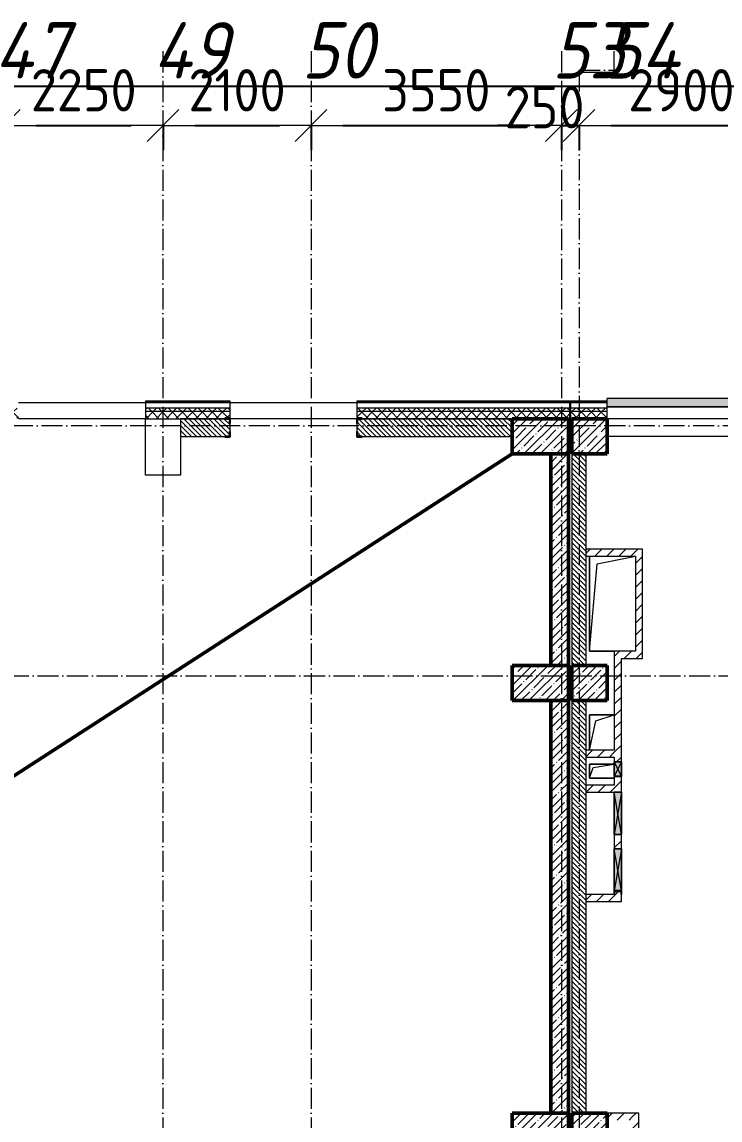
# Model space of a CAD drawing. Header units: millimetres. Extents: x 2294 to 908349, y -83289 to 219220.
# Drawn here: x 232534 to 242434, y 81756 to 97335 of the extents above; entities that cross this region are included whole.
import ezdxf

# ---------------------------------------------------------------- set-up
doc = ezdxf.new("R2010")
doc.units = ezdxf.units.MM
doc.linetypes.add('50_200_ШТРИХ_1Т_ш5_п1_п1_', pattern=[700, 500, -100, 0, -100])
for name, color, linetype, lineweight in [('A-____-____-DIMS', 7, 'Continuous', 9), ('A-DETL-____-OTLN-1', 7, 'Continuous', 50), ('A-DETL-GENF-OTLN', 7, 'Continuous', 9), ('A-FLOR-____-OTLN', 7, 'Continuous', 9), ('A-GENM-____-MCUT', 7, 'Continuous', 25), ('A-GENM-____-OTLN', 7, 'Continuous', 9), ('A-GENM-____-OTLN-1', 7, 'Continuous', 25), ('A-GLAZ-____-OTLN', 7, 'Continuous', 9), ('A-WALL-____-MCUT', 7, 'Continuous', 13), ('A-WALL-____-MCUT-1', 7, 'Continuous', 9), ('A-WALL-____-MCUT-2', 7, 'Continuous', 50), ('A-WALL-____-OTLN', 7, 'Continuous', 9), ('A-WALL-____-PATT-1', 7, 'Continuous', 9), ('A-WALL-FNSH-MCUT-1', 7, 'Continuous', 9), ('S-COLS-____-MCUT', 7, 'Continuous', 50), ('S-COLS-____-OTLN', 7, 'Continuous', 9), ('S-GRID-____-IDEN', 7, 'Continuous', 9), ('S-GRID-____-OTLN', 7, 'Continuous', 9), ('S-GRID-____-OTLN-1', 7, '50_200_ШТРИХ_1Т_ш5_п1_п1_', 9)]:
    doc.layers.add(name, color=color, linetype=linetype, lineweight=lineweight)
doc.layers.add('A-GLAZ-____-OTLN-1', color=7, linetype='Continuous', lineweight=9, true_color=0xc0c0c0)
doc.styles.add('ISOCPEUR_I_9', font='isocpeui.ttf', dxfattribs={"width": 0.9, "height": 250})
doc.styles.add('СПДС', font='isocpeur.ttf', dxfattribs={"width": 0.9})
doc.dimstyles.new('Размера А3', dxfattribs={"dimtxt": 800, "dimasz": 450, "dimexe": 350, "dimexo": 100, "dimgap": 200, "dimtad": 1, "dimdec": 0, "dimrnd": 10, "dimzin": 0, "dimdsep": 46, "dimtxsty": 'СПДС', "dimblk": 'ARROWHEAD_6', "dimcen": 1, "dimclrd": 5, "dimclre": 5, "dimclrt": 5, "dimazin": 0, "dimtfac": 1, "dimtdec": 0, "dimtmove": 2, "dimatfit": 3, "dimfxl": 1, "dimtolj": 1, "dimtzin": 0, "dimarcsym": 0})
pattern_1 = [(45, (165583.51, 6025.28), (-70.71068, 70.71068), []), (135, (165583.51, 6025.28), (-70.71068, -70.71068), [])]
pattern_2 = [(45, (165583.5, 6025.28), (-114.04925, 114.04925), []), (45, (165697.56, 6025.28), (-114.04925, 114.04925), [201.612, -40.322, 3.353, -36.97])]
pattern_3 = [(135, (165583.507, 6025.276), (-35.35534, -35.35534), [])]
pattern_4 = [(45, (165583.51, 6025.28), (-85.53659, 85.53659), []), (45, (165640.53, 6025.28), (-85.53659, 85.53659), [])]
pattern_5 = [(45, (165583.51, 6025.28), (-84.85281, 84.85281), [])]

# ---------------------------------------------------------------- blocks, each defined once
blk = doc.blocks.new('ARROWHEAD_6')
at = {"color": 0, "linetype": 'Continuous'}
for p, q in [((-0.5, -0.5), (0.5, 0.5)), ((0, 0), (-1, 0))]:
    blk.add_line(p, q, dxfattribs=at)
blk = doc.blocks.new('*D2669')
at = {"layer": 'A-____-____-DIMS', "color": 0, "lineweight": -2, "transparency": 16777216}
for p, q in [((232284, 95872), (232284, 95516)), ((232734, 95866), (234084, 95866)), ((234534, 95872), (234534, 95516))]:
    blk.add_line(p, q, dxfattribs=at)
at = {"layer": 'Defpoints', "color": 0, "transparency": 16777216}
for p in [(232284, 95972), (234534, 95972), (234534, 95866)]:
    blk.add_point(p, dxfattribs=at)
at = {"layer": 'A-____-____-DIMS', "color": 0, "lineweight": -2, "transparency": 16777216, "xscale": 450, "yscale": 450, "zscale": 450, "rotation": 180}
blk.add_blockref('ARROWHEAD_6', (232284, 95866), dxfattribs=at)
at = {"layer": 'A-____-____-DIMS', "color": 0, "lineweight": -2, "transparency": 16777216, "xscale": 450, "yscale": 450, "zscale": 450}
blk.add_blockref('ARROWHEAD_6', (234534, 95866), dxfattribs=at)
at = {"layer": 'A-____-____-DIMS', "color": 0, "transparency": 16777216, "insert": (233409, 96366), "char_height": 600, "attachment_point": 5, "style": 'СПДС'}
blk.add_mtext('\\A1;2250', dxfattribs=at)
blk = doc.blocks.new('*D2670')
at = {"layer": 'A-____-____-DIMS', "color": 0, "lineweight": -2, "transparency": 16777216}
for p, q in [((234534, 95872), (234534, 95516)), ((234984, 95866), (236184, 95866)), ((236634, 95872), (236634, 95516))]:
    blk.add_line(p, q, dxfattribs=at)
at = {"layer": 'Defpoints', "color": 0, "transparency": 16777216}
for p in [(234534, 95972), (236634, 95972), (236634, 95866)]:
    blk.add_point(p, dxfattribs=at)
at = {"layer": 'A-____-____-DIMS', "color": 0, "lineweight": -2, "transparency": 16777216, "xscale": 450, "yscale": 450, "zscale": 450, "rotation": 180}
blk.add_blockref('ARROWHEAD_6', (234534, 95866), dxfattribs=at)
at = {"layer": 'A-____-____-DIMS', "color": 0, "lineweight": -2, "transparency": 16777216, "xscale": 450, "yscale": 450, "zscale": 450}
blk.add_blockref('ARROWHEAD_6', (236634, 95866), dxfattribs=at)
at = {"layer": 'A-____-____-DIMS', "color": 0, "transparency": 16777216, "insert": (235584, 96366), "char_height": 600, "attachment_point": 5, "style": 'СПДС'}
blk.add_mtext('\\A1;2100', dxfattribs=at)
blk = doc.blocks.new('*D2671')
at = {"layer": 'A-____-____-DIMS', "color": 0, "lineweight": -2, "transparency": 16777216}
for p, q in [((236634, 95872), (236634, 95516)), ((237084, 95866), (239734, 95866)), ((240184, 95872), (240184, 95516))]:
    blk.add_line(p, q, dxfattribs=at)
at = {"layer": 'Defpoints', "color": 0, "transparency": 16777216}
for p in [(236634, 95972), (240184, 95972), (240184, 95866)]:
    blk.add_point(p, dxfattribs=at)
at = {"layer": 'A-____-____-DIMS', "color": 0, "lineweight": -2, "transparency": 16777216, "xscale": 450, "yscale": 450, "zscale": 450, "rotation": 180}
blk.add_blockref('ARROWHEAD_6', (236634, 95866), dxfattribs=at)
at = {"layer": 'A-____-____-DIMS', "color": 0, "lineweight": -2, "transparency": 16777216, "xscale": 450, "yscale": 450, "zscale": 450}
blk.add_blockref('ARROWHEAD_6', (240184, 95866), dxfattribs=at)
at = {"layer": 'A-____-____-DIMS', "color": 0, "transparency": 16777216, "insert": (238409, 96366), "char_height": 600, "attachment_point": 5, "style": 'СПДС'}
blk.add_mtext('\\A1;3550', dxfattribs=at)
blk = doc.blocks.new('*D2672')
at = {"layer": 'A-____-____-DIMS', "color": 0, "lineweight": -2, "transparency": 16777216}
for p, q in [((239734, 95866), (239284, 95866)), ((240184, 95872), (240184, 95516)), ((240184, 95866), (240434, 95866)), ((240434, 95872), (240434, 95516)), ((240884, 95866), (241334, 95866))]:
    blk.add_line(p, q, dxfattribs=at)
at = {"layer": 'Defpoints', "color": 0, "transparency": 16777216}
for p in [(240184, 95972), (240434, 95972), (240434, 95866)]:
    blk.add_point(p, dxfattribs=at)
at = {"layer": 'A-____-____-DIMS', "color": 0, "lineweight": -2, "transparency": 16777216, "xscale": 450, "yscale": 450, "zscale": 450}
blk.add_blockref('ARROWHEAD_6', (240184, 95866), dxfattribs=at)
at = {"layer": 'A-____-____-DIMS', "color": 0, "lineweight": -2, "transparency": 16777216, "xscale": 450, "yscale": 450, "zscale": 450, "rotation": 180}
blk.add_blockref('ARROWHEAD_6', (240434, 95866), dxfattribs=at)
at = {"layer": 'A-____-____-DIMS', "color": 0, "transparency": 16777216, "insert": (239379, 96426), "char_height": 600, "attachment_point": 1, "line_spacing_factor": 1.149209, "style": 'СПДС'}
blk.add_mtext('\\A1;250', dxfattribs=at)
blk = doc.blocks.new('*D2673')
at = {"layer": 'A-____-____-DIMS', "color": 0, "lineweight": -2, "transparency": 16777216}
for p, q in [((240434, 95872), (240434, 95516)), ((240884, 95866), (242884, 95866)), ((243334, 95872), (243334, 95516))]:
    blk.add_line(p, q, dxfattribs=at)
at = {"layer": 'Defpoints', "color": 0, "transparency": 16777216}
for p in [(240434, 95972), (243334, 95972), (243334, 95866)]:
    blk.add_point(p, dxfattribs=at)
at = {"layer": 'A-____-____-DIMS', "color": 0, "lineweight": -2, "transparency": 16777216, "xscale": 450, "yscale": 450, "zscale": 450, "rotation": 180}
blk.add_blockref('ARROWHEAD_6', (240434, 95866), dxfattribs=at)
at = {"layer": 'A-____-____-DIMS', "color": 0, "lineweight": -2, "transparency": 16777216, "xscale": 450, "yscale": 450, "zscale": 450}
blk.add_blockref('ARROWHEAD_6', (243334, 95866), dxfattribs=at)
at = {"layer": 'A-____-____-DIMS', "color": 0, "transparency": 16777216, "insert": (241884, 96366), "char_height": 600, "attachment_point": 5, "style": 'СПДС'}
blk.add_mtext('\\A1;2900', dxfattribs=at)
blk = doc.blocks.new('*D2679')
at = {"layer": 'A-____-____-DIMS', "color": 0, "lineweight": -2, "transparency": 16777216}
for p, q in [((163234, 96424), (163234, 96068)), ((163684, 96418), (213680, 96418)), ((266284, 96418), (216132, 96418)), ((266734, 96424), (266734, 96068))]:
    blk.add_line(p, q, dxfattribs=at)
at = {"layer": 'Defpoints', "color": 0, "transparency": 16777216}
for p in [(163234, 96524), (266734, 96524), (266734, 96418)]:
    blk.add_point(p, dxfattribs=at)
at = {"layer": 'A-____-____-DIMS', "color": 0, "lineweight": -2, "transparency": 16777216, "xscale": 450, "yscale": 450, "zscale": 450, "rotation": 180}
blk.add_blockref('ARROWHEAD_6', (163234, 96418), dxfattribs=at)
at = {"layer": 'A-____-____-DIMS', "color": 0, "lineweight": -2, "transparency": 16777216, "xscale": 450, "yscale": 450, "zscale": 450}
blk.add_blockref('ARROWHEAD_6', (266734, 96418), dxfattribs=at)
at = {"layer": 'A-____-____-DIMS', "color": 0, "transparency": 16777216, "insert": (213880, 96978), "char_height": 600, "attachment_point": 1, "line_spacing_factor": 1.149209, "style": 'СПДС'}
blk.add_mtext('\\A1;103500', dxfattribs=at)
blk = doc.blocks.new('BSC_Колонна _Прямоугольная - 500х800-V80-АР1_План отверстий 3 этажа в осях 1-64_Ю-ЯЯ')
at = {"layer": 'S-COLS-____-OTLN'}
for p, q in [((-250, 400), (250, 400)), ((-250, -150), (-250, 400)), ((250, 400), (250, -400))]:
    blk.add_line(p, q, dxfattribs=at)
blk = doc.blocks.new('BSC_Колонна _Прямоугольная - 500х800-V81-АР1_План отверстий 3 этажа в осях 1-64_Ю-ЯЯ')
at = {"layer": 'S-COLS-____-OTLN'}
h = blk.add_hatch(dxfattribs=at)
h.set_pattern_fill('FP_89', color=256, style=0, pattern_type=2)
h.set_pattern_definition([(315, (-85431.04, 74300), (114.04925, 114.04925), []), (315, (-85431.04, 74185.95), (114.04925, 114.04925), [201.613, -40.323, 3.353, -36.97])])
h.paths.add_polyline_path([(-250, 400), (-250, -400), (250, -400), (250, 400)], flags=0)
at = {"layer": 'S-COLS-____-MCUT'}
for p, q in [((250, 400), (-250, 400)), ((-250, 400), (-250, -400)), ((250, -400), (250, 400)), ((-250, -400), (250, -400))]:
    blk.add_line(p, q, dxfattribs=at)
blk = doc.blocks.new('BSC_Колонна _Прямоугольная - 500х800-V82-АР1_План отверстий 3 этажа в осях 1-64_Ю-ЯЯ')
at = {"layer": 'S-COLS-____-OTLN'}
h = blk.add_hatch(dxfattribs=at)
h.set_pattern_fill('FP_90', color=256, style=0, pattern_type=2)
h.set_pattern_definition([(315, (-81931.04, 74300), (114.04925, 114.04925), []), (315, (-81931.04, 74185.95), (114.04925, 114.04925), [201.613, -40.323, 3.353, -36.97])])
h.paths.add_polyline_path([(-250, 400), (-250, -400), (250, -400), (250, 400)], flags=0)
at = {"layer": 'S-COLS-____-MCUT'}
for p, q in [((250, 400), (-250, 400)), ((-250, 400), (-250, -400)), ((250, -400), (250, 400)), ((-250, -400), (250, -400))]:
    blk.add_line(p, q, dxfattribs=at)
blk = doc.blocks.new('BSC_Колонна _Прямоугольная - 500х800-V83-АР1_План отверстий 3 этажа в осях 1-64_Ю-ЯЯ')
at = {"layer": 'S-COLS-____-OTLN'}
h = blk.add_hatch(dxfattribs=at)
h.set_pattern_fill('FP_91', color=256, style=0, pattern_type=2)
h.set_pattern_definition([(315, (-75581.04, 74300), (114.04925, 114.04925), []), (315, (-75581.04, 74185.95), (114.04925, 114.04925), [201.613, -40.323, 3.353, -36.97])])
h.paths.add_polyline_path([(-250, 400), (-250, -400), (250, -400), (250, 400)], flags=0)
at = {"layer": 'S-COLS-____-MCUT'}
for p, q in [((250, 400), (-250, 400)), ((-250, 400), (-250, -400)), ((250, -400), (250, 400)), ((-250, -400), (250, -400))]:
    blk.add_line(p, q, dxfattribs=at)
blk = doc.blocks.new('BSC_Колонна _Прямоугольная - 500х500-V92-АР1_План отверстий 3 этажа в осях 1-64_Ю-ЯЯ')
at = {"layer": 'S-COLS-____-OTLN'}
h = blk.add_hatch(dxfattribs=at)
h.set_pattern_fill('FP_97', color=256, style=0, pattern_type=2)
h.set_pattern_definition([(45, (-75000, -85431.04), (-114.04925, 114.04925), []), (45, (-74885.95, -85431.04), (-114.04925, 114.04925), [201.613, -40.323, 3.353, -36.97])])
h.paths.add_polyline_path([(-250, -250), (250, -250), (250, 250), (-250, 250)], flags=0)
at = {"layer": 'S-COLS-____-MCUT'}
for p, q in [((250, 250), (-250, 250)), ((-250, 250), (-250, -250)), ((250, -250), (250, 250)), ((-250, -250), (250, -250))]:
    blk.add_line(p, q, dxfattribs=at)
blk = doc.blocks.new('BSC_Колонна _Прямоугольная - 500х500-V93-АР1_План отверстий 3 этажа в осях 1-64_Ю-ЯЯ')
at = {"layer": 'S-COLS-____-OTLN'}
h = blk.add_hatch(dxfattribs=at)
h.set_pattern_fill('FP_98', color=256, style=0, pattern_type=2)
h.set_pattern_definition([(45, (-75000, -75581.04), (-114.04925, 114.04925), []), (45, (-74885.95, -75581.04), (-114.04925, 114.04925), [201.613, -40.323, 3.353, -36.97])])
h.paths.add_polyline_path([(-250, -250), (250, -250), (250, 250), (-250, 250)], flags=0)
at = {"layer": 'S-COLS-____-MCUT'}
for p, q in [((250, 250), (-250, 250)), ((-250, 250), (-250, -250)), ((250, -250), (250, 250)), ((-250, -250), (250, -250))]:
    blk.add_line(p, q, dxfattribs=at)
blk = doc.blocks.new('Фахверк_СКБ_Уголок - 250_2160-27509414-АР1_План отверстий 3 этажа в осях 1-64_Ю-ЯЯ')
at = {"layer": 'A-GENM-____-MCUT'}
for p, q in [((200, 181), (125, 181)), ((125, 181), (125, 106)), ((131, 106), (131, 175)), ((131, 175), (200, 175)), ((200, 175), (200, 181)), ((125, 106), (131, 106)), ((131, -6), (125, -6)), ((125, -6), (125, -81)), ((125, -81), (200, -81)), ((131, -75), (131, -6)), ((200, -75), (131, -75)), ((200, -81), (200, -75))]:
    blk.add_line(p, q, dxfattribs=at)
blk = doc.blocks.new('AR_Отверстие прямоугольное _в плите_ - AR_Отверстие прямоугольное _в плите_-30552540-АР1_План отверстий 3 этажа в осях 1-64_Ю-ЯЯ')
at = {"layer": 'A-GENM-____-OTLN'}
for p, q in [((175, 250), (-175, 250)), ((-175, 250), (-175, -250)), ((-175, -250), (-87, 163)), ((-87, 163), (175, 250))]:
    blk.add_line(p, q, dxfattribs=at)
blk = doc.blocks.new('AR_Отверстие прямоугольное _в плите_ - AR_Отверстие прямоугольное _в плите_-30552592-АР1_План отверстий 3 этажа в осях 1-64_Ю-ЯЯ')
at = {"layer": 'A-GENM-____-OTLN'}
for p, q in [((175, 100), (-175, 100)), ((-175, 100), (-175, -100)), ((-175, -100), (-125, 50)), ((-125, 50), (175, 100)), ((-175, -100), (175, -100))]:
    blk.add_line(p, q, dxfattribs=at)
blk = doc.blocks.new('AR_Отверстие прямоугольное _в плите_ - AR_Отверстие прямоугольное _в плите_-30552512-АР1_План отверстий 3 этажа в осях 1-64_Ю-ЯЯ')
at = {"layer": 'A-GENM-____-OTLN'}
for p, q in [((-325, 675), (-325, -675)), ((-217, 567), (325, 675)), ((-325, -675), (-217, 567)), ((-325, -675), (25, -675))]:
    blk.add_line(p, q, dxfattribs=at)
blk = doc.blocks.new('Отлив_СКБ - Отлив витража_120_НВФ-31885689-АР1_План отверстий 3 этажа в осях 1-64_Ю-ЯЯ')
at = {"layer": 'A-GLAZ-____-OTLN-1'}
for points in [[(1800, 2), (1800, 120), (0, 120), (0, 2), (737, 2)], [(1800, 0), (1800, 2), (0, 2), (0, 0), (737, 0)]]:
    blk.add_hatch(color=256, dxfattribs=at).paths.add_polyline_path(points, flags=0)
at = {"layer": 'A-GLAZ-____-OTLN'}
for p, q in [((0, 83), (0, 120)), ((1800, 120), (0, 120)), ((0, 2), (1800, 2)), ((1800, 120), (1800, 83)), ((1800, 0), (0, 0))]:
    blk.add_line(p, q, dxfattribs=at)
blk = doc.blocks.new('Стены 2 - Стены 4-31194547-АР1_План отверстий 3 этажа в осях 1-64_Ю-ЯЯ')
at = {"layer": 'A-WALL-____-MCUT'}
for p, q in [((-1799, 41030), (-1799, 41010)), ((-1549, 41030), (-1799, 41030)), ((-1799, 41010), (-1549, 41010)), ((-1549, 41010), (-1549, 41030))]:
    blk.add_line(p, q, dxfattribs=at)
blk = doc.blocks.new('AR_Отверстие прямоугольное _в стене__БезПР - AR_Отверстие прямоугольное _в стене__БезПР-V210-АР1_План отверстий 3 этажа в осях 1-64_Ю-ЯЯ')
at = {"layer": 'A-GLAZ-____-OTLN'}
blk.add_hatch(color=256, dxfattribs=at).paths.add_polyline_path([(75, 50), (70, 50), (70, -50), (75, -50)], flags=0)
at = {"layer": 'A-DETL-GENF-OTLN'}
for p, q in [((70, 50), (75, 50)), ((75, 50), (70, 47)), ((75, 50), (70, 50)), ((75, 50), (75, -50)), ((75, -50), (75, 50)), ((70, -47), (75, -50)), ((75, -50), (70, -50)), ((70, -50), (75, -50))]:
    blk.add_line(p, q, dxfattribs=at)
blk = doc.blocks.new('AR_Отверстие прямоугольное _в стене__БезПР - AR_Отверстие прямоугольное _в стене__БезПР-36899212-АР1_План отверстий 3 этажа в осях 1-64_Ю-ЯЯ')
at = {"layer": 'A-GLAZ-____-OTLN'}
blk.add_hatch(color=256, dxfattribs=at).paths.add_polyline_path([(300, 50), (-300, 50), (-300, -50), (300, -50)], flags=0)
at = {"layer": 'A-DETL-GENF-OTLN'}
for p, q in [((-300, -50), (-300, 50)), ((-300, 50), (300, 50)), ((300, 50), (-300, -50)), ((-300, 50), (300, -50)), ((300, 50), (-300, 50)), ((-300, 50), (-300, -50)), ((300, 50), (300, -50)), ((300, -50), (300, 50)), ((300, -50), (-300, -50)), ((-300, -50), (300, -50))]:
    blk.add_line(p, q, dxfattribs=at)
at = {"layer": 'A-GLAZ-____-OTLN'}
blk.add_line((300, 50), (-300, 50), dxfattribs=at)
blk = doc.blocks.new('AR_Отверстие прямоугольное _в стене_ - AR_Отверстие прямоугольное _в стене__ОВ-36936555-АР1_План отверстий 3 этажа в осях 1-64_Ю-ЯЯ')
at = {"layer": 'A-GLAZ-____-OTLN'}
blk.add_hatch(color=256, dxfattribs=at).paths.add_polyline_path([(300, -50), (300, 50), (-300, 50), (-300, -50)], flags=0)
at = {"layer": 'A-DETL-GENF-OTLN'}
for p, q in [((-300, -50), (-300, 50)), ((-300, 50), (300, 50)), ((300, 50), (-300, -50)), ((-300, 50), (300, -50)), ((300, 50), (-300, 50)), ((-300, 50), (-300, -50)), ((300, -50), (-300, -50)), ((-300, -50), (300, -50))]:
    blk.add_line(p, q, dxfattribs=at)
blk = doc.blocks.new('AR_Отверстие прямоугольное _в стене__БезПР - AR_Отверстие прямоугольное _в стене__БезПР-36428113-АР1_План отверстий 3 этажа в осях 1-64_Ю-ЯЯ')
at = {"layer": 'A-GLAZ-____-OTLN'}
blk.add_hatch(color=256, dxfattribs=at).paths.add_polyline_path([(100, 50), (-100, 50), (-100, -50), (100, -50)], flags=0)
at = {"layer": 'A-DETL-GENF-OTLN'}
for p, q in [((-100, -50), (-100, 50)), ((-100, 50), (100, 50)), ((100, 50), (-100, -50)), ((-100, 50), (100, -50)), ((100, 50), (-100, 50)), ((-100, 50), (-100, -50)), ((100, 50), (100, -50)), ((100, -50), (100, 50)), ((100, -50), (-100, -50)), ((-100, -50), (100, -50))]:
    blk.add_line(p, q, dxfattribs=at)
blk = doc.blocks.new('154_Фахверк_СКБ_Швеллер - Тип_100_3960_зеркало-36793856-АР1_План отверстий 3 этажа в осях 1-64_Ю-ЯЯ')
at = {"layer": 'A-GENM-____-MCUT'}
for p, q in [((175, 50), (125, 50)), ((125, 50), (125, -50)), ((128, 47), (175, 47)), ((128, -47), (128, 47)), ((175, 47), (175, 50)), ((125, -50), (175, -50)), ((175, -47), (128, -47)), ((175, -50), (175, -47))]:
    blk.add_line(p, q, dxfattribs=at)
blk = doc.blocks.new('3floor')
at = {"layer": 'A-WALL-____-PATT-1'}
h = blk.add_hatch(dxfattribs=at)
h.set_pattern_fill('FP_6', color=256, style=0, pattern_type=2)
h.set_pattern_definition(pattern_4)
h.paths.add_polyline_path([(240299, 91936), (240299, 91956), (237284, 91956), (237284, 91936), (239803, 91936)], flags=0)
h.paths.add_polyline_path([(234284, 91936), (235484, 91936), (235484, 91956), (234284, 91956)], flags=0)
h.paths.add_polyline_path([(229484, 91936), (229484, 91956), (228234, 91956), (228234, 91936), (229198, 91936)], flags=0)
h.paths.add_polyline_path([(231284, 91936), (232484, 91936), (232484, 91956), (231284, 91956)], flags=0)
h.paths.add_polyline_path([(226434, 91936), (226434, 91956), (225234, 91956), (225234, 91936), (225663, 91936)], flags=0)
h.paths.add_polyline_path([(222234, 91936), (223434, 91936), (223434, 91956), (222234, 91956)], flags=0)
h.paths.add_polyline_path([(220434, 91936), (220434, 91956), (219234, 91956), (219234, 91936)], flags=0)
h.paths.add_polyline_path([(217434, 91936), (217434, 91956), (215749, 91956), (215749, 91936)], flags=0)
h = blk.add_hatch(dxfattribs=at)
h.set_pattern_fill('FP_6', color=256, style=0, pattern_type=2)
h.set_pattern_definition(pattern_4)
h.paths.add_polyline_path([(251409, 91936), (252534, 91936), (252534, 91956), (251409, 91956)], flags=0)
h.paths.add_polyline_path([(245989, 91936), (246684, 91936), (246684, 91956), (245634, 91956), (245634, 91936)], flags=0)
h.paths.add_polyline_path([(248640, 91936), (249609, 91936), (249609, 91956), (248484, 91956), (248484, 91936)], flags=0)
h.paths.add_polyline_path([(242634, 91936), (243834, 91936), (243834, 91956), (242634, 91956)], flags=0)
h.paths.add_polyline_path([(240319, 91936), (240834, 91936), (240834, 91956), (240319, 91956)], flags=0)
h = blk.add_hatch(dxfattribs=at)
h.set_pattern_fill('FP_4', color=256, style=0, pattern_type=2)
h.set_pattern_definition(pattern_1)
h.paths.add_polyline_path([(267064, 91806), (267064, 91856), (260084, 91856), (260084, 91806), (264547, 91806)], flags=0)
h.paths.add_polyline_path([(259084, 91806), (259084, 91856), (257334, 91856), (257334, 91806), (257478, 91806)], flags=0)
h.paths.add_polyline_path([(251409, 91806), (252534, 91806), (252534, 91856), (251409, 91856)], flags=0)
h.paths.add_polyline_path([(249609, 91806), (249609, 91856), (248484, 91856), (248484, 91806), (249524, 91806)], flags=0)
h.paths.add_polyline_path([(245989, 91806), (246684, 91806), (246684, 91856), (245634, 91856), (245634, 91806)], flags=0)
h.paths.add_polyline_path([(242634, 91806), (243834, 91806), (243834, 91856), (242634, 91856)], flags=0)
h.paths.add_polyline_path([(240834, 91806), (240834, 91856), (237284, 91856), (237284, 91806), (239803, 91806)], flags=0)
h.paths.add_polyline_path([(235484, 91806), (235484, 91856), (234284, 91856), (234284, 91806)], flags=0)
h.paths.add_polyline_path([(229484, 91806), (229484, 91856), (228234, 91856), (228234, 91806), (229198, 91806)], flags=0)
h.paths.add_polyline_path([(231284, 91806), (232484, 91806), (232484, 91856), (231284, 91856)], flags=0)
h.paths.add_polyline_path([(223434, 91806), (223434, 91856), (222234, 91856), (222234, 91806)], flags=0)
h.paths.add_polyline_path([(226434, 91806), (226434, 91856), (225234, 91856), (225234, 91806), (225663, 91806)], flags=0)
h.paths.add_polyline_path([(220434, 91806), (220434, 91856), (219234, 91856), (219234, 91806)], flags=0)
h.paths.add_polyline_path([(217434, 91806), (217434, 91856), (215634, 91856), (215634, 91806)], flags=0)
h = blk.add_hatch(dxfattribs=at)
h.set_pattern_fill('FP_4', color=256, style=0, pattern_type=2)
h.set_pattern_definition(pattern_1)
h.paths.add_polyline_path([(266984, 91706), (267064, 91706), (267064, 91806), (260084, 91806), (260084, 91706), (266934, 91706)], flags=0)
h.paths.add_polyline_path([(259084, 91706), (259084, 91806), (257334, 91806), (257334, 91712), (257409, 91712), (257409, 91706), (258584, 91706)], flags=0)
h.paths.add_polyline_path([(249534, 91706), (249534, 91712), (249609, 91712), (249609, 91806), (248484, 91806), (248484, 91706), (249524, 91706)], flags=0)
h.paths.add_polyline_path([(252175, 91706), (252459, 91706), (252459, 91712), (252534, 91712), (252534, 91806), (251409, 91806), (251409, 91712), (251484, 91712), (251484, 91706)], flags=0)
h.paths.add_polyline_path([(246609, 91706), (246609, 91712), (246684, 91712), (246684, 91806), (245634, 91806), (245634, 91712), (245709, 91712), (245709, 91706), (245989, 91706)], flags=0)
h.paths.add_polyline_path([(243759, 91706), (243759, 91712), (243834, 91712), (243834, 91806), (242634, 91806), (242634, 91712), (242709, 91712), (242709, 91706), (243584, 91706)], flags=0)
h.paths.add_polyline_path([(240834, 91706), (240834, 91806), (237284, 91806), (237284, 91712), (237359, 91712), (237359, 91706), (240334, 91706)], flags=0)
h.paths.add_polyline_path([(234784, 91706), (235409, 91706), (235409, 91712), (235484, 91712), (235484, 91806), (234284, 91806), (234284, 91706)], flags=0)
h.paths.add_polyline_path([(228834, 91706), (229409, 91706), (229409, 91712), (229484, 91712), (229484, 91806), (228234, 91806), (228234, 91712), (228309, 91712), (228309, 91706), (228334, 91706)], flags=0)
h.paths.add_polyline_path([(231359, 91706), (232409, 91706), (232409, 91712), (232484, 91712), (232484, 91806), (231284, 91806), (231284, 91712), (231359, 91712)], flags=0)
h.paths.add_polyline_path([(225663, 91706), (226359, 91706), (226359, 91712), (226434, 91712), (226434, 91806), (225234, 91806), (225234, 91712), (225309, 91712), (225309, 91706)], flags=0)
h.paths.add_polyline_path([(223359, 91706), (223359, 91712), (223434, 91712), (223434, 91806), (222234, 91806), (222234, 91712), (222309, 91712), (222309, 91706), (222834, 91706)], flags=0)
h.paths.add_polyline_path([(219309, 91706), (220359, 91706), (220359, 91712), (220434, 91712), (220434, 91806), (219234, 91806), (219234, 91712), (219309, 91712)], flags=0)
h.paths.add_polyline_path([(217359, 91706), (217359, 91712), (217434, 91712), (217434, 91806), (215634, 91806), (215634, 91706), (216584, 91706)], flags=0)
h = blk.add_hatch(dxfattribs=at)
h.set_pattern_fill('FP_9', color=256, style=0, pattern_type=2)
h.set_pattern_definition(pattern_3)
h.paths.add_polyline_path([(239484, 91456), (239484, 91706), (237290, 91706), (237290, 91637), (237284, 91637), (237284, 91525), (237290, 91525), (237290, 91456), (237359, 91456)], flags=0)
h.paths.add_polyline_path([(235409, 91456), (235478, 91456), (235478, 91525), (235484, 91525), (235484, 91637), (235478, 91637), (235478, 91706), (234784, 91706), (234784, 91456)], flags=0)
h = blk.add_hatch(dxfattribs=at)
h.set_pattern_fill('FP_12', color=256, style=0, pattern_type=2)
h.set_pattern_definition(pattern_2)
h.paths.add_polyline_path([(240284, 88206), (240284, 91206), (240034, 91206), (240034, 88206)], flags=0)
h = blk.add_hatch(dxfattribs=at)
h.set_pattern_fill('FP_9', color=256, style=0, pattern_type=2)
h.set_pattern_definition(pattern_3)
h.paths.add_polyline_path([(240534, 88206), (240534, 91206), (240334, 91206), (240334, 88206)], flags=0)
h = blk.add_hatch(dxfattribs=at)
h.set_pattern_fill('FP_7', color=256, style=0, pattern_type=2)
h.set_pattern_definition(pattern_5)
h.paths.add_polyline_path([(241234, 89756), (241234, 89856), (240534, 89856), (240534, 89756)], flags=0)
h = blk.add_hatch(dxfattribs=at)
h.set_pattern_fill('FP_7', color=256, style=0, pattern_type=2)
h.set_pattern_definition(pattern_5)
h.paths.add_polyline_path([(241234, 88306), (241334, 88306), (241334, 89856), (241234, 89856), (241234, 88406)], flags=0)
h = blk.add_hatch(dxfattribs=at)
h.set_pattern_fill('FP_7', color=256, style=0, pattern_type=2)
h.set_pattern_definition(pattern_5)
h.paths.add_polyline_path([(240984, 84956), (241031, 84956), (241030, 85003), (240937, 85003), (240937, 84956)], flags=0)
h.paths.add_polyline_path([(240992, 85606), (241034, 85606), (241034, 85806), (240934, 85806), (240934, 85606), (240989, 85606)], flags=0)
h.paths.add_polyline_path([(240940, 86406), (241034, 86406), (241034, 86631), (240934, 86631), (240934, 86406)], flags=0)
h.paths.add_polyline_path([(241034, 86836), (241034, 88406), (240934, 88406), (240934, 86836), (240952, 86836)], flags=0)
h = blk.add_hatch(dxfattribs=at)
h.set_pattern_fill('FP_7', color=256, style=0, pattern_type=2)
h.set_pattern_definition(pattern_5)
h.paths.add_polyline_path([(241234, 88306), (241234, 88406), (241034, 88406), (241034, 88306)], flags=0)
h = blk.add_hatch(dxfattribs=at)
h.set_pattern_fill('FP_12', color=256, style=0, pattern_type=2)
h.set_pattern_definition(pattern_2)
h.paths.add_polyline_path([(240034, 81856), (240284, 81856), (240284, 87706), (240034, 87706), (240034, 82623)], flags=0)
h = blk.add_hatch(dxfattribs=at)
h.set_pattern_fill('FP_9', color=256, style=0, pattern_type=2)
h.set_pattern_definition(pattern_3)
h.paths.add_polyline_path([(240334, 81856), (240534, 81856), (240534, 87706), (240334, 87706), (240334, 82623)], flags=0)
h = blk.add_hatch(dxfattribs=at)
h.set_pattern_fill('FP_7', color=256, style=0, pattern_type=2)
h.set_pattern_definition(pattern_5)
h.paths.add_polyline_path([(240934, 86906), (240934, 87006), (240534, 87006), (240534, 86906)], flags=0)
h = blk.add_hatch(dxfattribs=at)
h.set_pattern_fill('FP_7', color=256, style=0, pattern_type=2)
h.set_pattern_definition(pattern_5)
h.paths.add_polyline_path([(240934, 86406), (240934, 86506), (240534, 86506), (240534, 86406)], flags=0)
h = blk.add_hatch(dxfattribs=at)
h.set_pattern_fill('FP_7', color=256, style=0, pattern_type=2)
h.set_pattern_definition(pattern_5)
h.paths.add_polyline_path([(241034, 84856), (241034, 84956), (240534, 84956), (240534, 84856), (240937, 84856)], flags=0)
h = blk.add_hatch(dxfattribs=at)
h.set_pattern_fill('FP_7', color=256, style=0, pattern_type=2)
h.set_pattern_definition(pattern_5)
h.paths.add_polyline_path([(241184, 81756), (241184, 81856), (240834, 81856), (240834, 81756)], flags=0)
h = blk.add_hatch(dxfattribs=at)
h.set_pattern_fill('FP_7', color=256, style=0, pattern_type=2)
h.set_pattern_definition(pattern_5)
h.paths.add_polyline_path([(241284, 79956), (241284, 81856), (241184, 81856), (241184, 79956)], flags=0)
at = {"layer": 'S-COLS-____-OTLN'}
h = blk.add_hatch(dxfattribs=at)
h.set_pattern_fill('FP_12', color=256, style=0, pattern_type=2)
h.set_pattern_definition(pattern_2)
h.paths.add_polyline_path([(240834, 87706), (240834, 88206), (240334, 88206), (240334, 87706)], flags=0)
at = {"layer": 'A-DETL-____-OTLN-1'}
blk.add_line((239484, 91206), (216584, 76406), dxfattribs=at)
at = {"layer": 'A-FLOR-____-OTLN'}
for p, q in [((240584, 88406), (240584, 89756)), ((240934, 88406), (240584, 88406)), ((240584, 87506), (240934, 87506)), ((240584, 87006), (240584, 87506)), ((240584, 86806), (240934, 86806)), ((240584, 86606), (240584, 86806)), ((240934, 86606), (240584, 86606))]:
    blk.add_line(p, q, dxfattribs=at)
at = {"layer": 'A-WALL-____-MCUT'}
for p, q in [((235484, 91936), (234284, 91936)), ((234284, 91936), (234284, 91706)), ((235484, 91712), (235484, 91936)), ((240834, 91936), (237284, 91936)), ((237284, 91936), (237284, 91712)), ((240834, 91706), (240834, 91936)), ((234284, 91706), (234784, 91706)), ((234784, 91706), (234784, 91456)), ((235484, 91525), (235484, 91637)), ((237284, 91637), (237284, 91525)), ((240284, 91706), (240334, 91706)), ((234784, 91456), (235409, 91456)), ((237359, 91456), (239484, 91456)), ((240334, 91206), (240334, 88206)), ((240534, 88206), (240534, 91206)), ((240334, 88206), (240534, 88206)), ((240334, 87706), (240334, 81856)), ((240534, 87706), (240334, 87706)), ((240534, 81856), (240534, 87706))]:
    blk.add_line(p, q, dxfattribs=at)
at = {"layer": 'A-WALL-____-MCUT-1'}
for p, q in [((235484, 91856), (234284, 91856)), ((235484, 91806), (234284, 91806)), ((240834, 91856), (237284, 91856)), ((240834, 91806), (237284, 91806)), ((234784, 91706), (235409, 91706)), ((235409, 91706), (234784, 91706)), ((237359, 91706), (239484, 91706)), ((239484, 91706), (237359, 91706))]:
    blk.add_line(p, q, dxfattribs=at)
at = {"layer": 'A-WALL-____-MCUT-2'}
for p, q in [((240034, 91206), (240034, 88206)), ((240284, 88206), (240284, 91206)), ((240034, 87706), (240034, 81856)), ((240284, 81856), (240284, 87706))]:
    blk.add_line(p, q, dxfattribs=at)
at = {"layer": 'A-WALL-____-OTLN'}
for p, q in [((232484, 91936), (234284, 91936)), ((235484, 91936), (237284, 91936)), ((234284, 91706), (232484, 91706)), ((237284, 91706), (235484, 91706)), ((242634, 91706), (240834, 91706)), ((242634, 91456), (240834, 91456))]:
    blk.add_line(p, q, dxfattribs=at)
at = {"layer": 'A-WALL-FNSH-MCUT-1'}
for p, q in [((235484, 91956), (234284, 91956)), ((234284, 91956), (234284, 91936)), ((234284, 91936), (235484, 91936)), ((235484, 91936), (235484, 91956)), ((240299, 91956), (237284, 91956)), ((237284, 91956), (237284, 91936)), ((237284, 91936), (240299, 91936)), ((240299, 91936), (240299, 91956)), ((240834, 91956), (240319, 91956)), ((240319, 91956), (240319, 91936)), ((240319, 91936), (240834, 91936)), ((240834, 91936), (240834, 91956)), ((241334, 89856), (240534, 89856)), ((240534, 89756), (241234, 89756)), ((241234, 89756), (241234, 88406)), ((241334, 88306), (241334, 89856)), ((240934, 88406), (240934, 87006)), ((241234, 88406), (240934, 88406)), ((241034, 86836), (241034, 88306)), ((241034, 88306), (241334, 88306)), ((240934, 87006), (240534, 87006)), ((240534, 86906), (240934, 86906)), ((240934, 86906), (240934, 86836)), ((240934, 86631), (240934, 86506)), ((241034, 86406), (241034, 86631)), ((240934, 86506), (240534, 86506)), ((240534, 86406), (240934, 86406)), ((240934, 85806), (240934, 85606)), ((241034, 85606), (241034, 85806)), ((240934, 84956), (240534, 84956)), ((241034, 84856), (241034, 84956)), ((240534, 84856), (241034, 84856)), ((241284, 81856), (240834, 81856)), ((241284, 79956), (241284, 81856))]:
    blk.add_line(p, q, dxfattribs=at)
at = {"layer": 'S-COLS-____-MCUT'}
for p, q in [((240834, 88206), (240334, 88206)), ((240334, 88206), (240334, 87706)), ((240834, 87706), (240834, 88206)), ((240334, 87706), (240834, 87706))]:
    blk.add_line(p, q, dxfattribs=at)
at = {"layer": 'A-GENM-____-OTLN'}
for name, p in [('AR_Отверстие прямоугольное _в плите_ - AR_Отверстие прямоугольное _в плите_-30552512-АР1_План отверстий 3 этажа в осях 1-64_Ю-ЯЯ', (240909, 89081)), ('AR_Отверстие прямоугольное _в плите_ - AR_Отверстие прямоугольное _в плите_-30552540-АР1_План отверстий 3 этажа в осях 1-64_Ю-ЯЯ', (240759, 87256)), ('AR_Отверстие прямоугольное _в плите_ - AR_Отверстие прямоугольное _в плите_-30552592-АР1_План отверстий 3 этажа в осях 1-64_Ю-ЯЯ', (240759, 86706))]:
    blk.add_blockref(name, p, dxfattribs=at)
at = {"layer": 'A-GENM-____-OTLN-1'}
for name, p, rotation in [('Фахверк_СКБ_Уголок - 250_2160-27509414-АР1_План отверстий 3 этажа в осях 1-64_Ю-ЯЯ', (235609, 91631), 180), ('154_Фахверк_СКБ_Швеллер - Тип_100_3960_зеркало-36793856-АР1_План отверстий 3 этажа в осях 1-64_Ю-ЯЯ', (240984, 85131), 270)]:
    blk.add_blockref(name, p, dxfattribs=dict(at, rotation=rotation))
blk.add_blockref('Фахверк_СКБ_Уголок - 250_2160-27509414-АР1_План отверстий 3 этажа в осях 1-64_Ю-ЯЯ', (237159, 91531), dxfattribs=at)
at = {"layer": 'A-GLAZ-____-OTLN'}
blk.add_blockref('Отлив_СКБ - Отлив витража_120_НВФ-31885689-АР1_План отверстий 3 этажа в осях 1-64_Ю-ЯЯ', (240834, 91873), dxfattribs=at)
at = {"layer": 'A-GLAZ-____-OTLN', "rotation": 270}
for name, p in [('AR_Отверстие прямоугольное _в стене__БезПР - AR_Отверстие прямоугольное _в стене__БезПР-36428113-АР1_План отверстий 3 этажа в осях 1-64_Ю-ЯЯ', (240984, 86736)), ('AR_Отверстие прямоугольное _в стене__БезПР - AR_Отверстие прямоугольное _в стене__БезПР-V210-АР1_План отверстий 3 этажа в осях 1-64_Ю-ЯЯ', (240984, 86706)), ('AR_Отверстие прямоугольное _в стене__БезПР - AR_Отверстие прямоугольное _в стене__БезПР-36899212-АР1_План отверстий 3 этажа в осях 1-64_Ю-ЯЯ', (240984, 86106)), ('AR_Отверстие прямоугольное _в стене_ - AR_Отверстие прямоугольное _в стене__ОВ-36936555-АР1_План отверстий 3 этажа в осях 1-64_Ю-ЯЯ', (240984, 85306))]:
    blk.add_blockref(name, p, dxfattribs=at)
at = {"layer": 'A-WALL-____-OTLN', "rotation": 89.9999999999999}
blk.add_blockref('Стены 2 - Стены 4-31194547-АР1_План отверстий 3 этажа в осях 1-64_Ю-ЯЯ', (281329, 93505), dxfattribs=at)
at = {"layer": 'S-COLS-____-OTLN'}
for name, p, rotation in [('BSC_Колонна _Прямоугольная - 500х800-V80-АР1_План отверстий 3 этажа в осях 1-64_Ю-ЯЯ', (234534, 91306), 180), ('BSC_Колонна _Прямоугольная - 500х800-V81-АР1_План отверстий 3 этажа в осях 1-64_Ю-ЯЯ', (239884, 91456), 89.9999999999999), ('BSC_Колонна _Прямоугольная - 500х800-V82-АР1_План отверстий 3 этажа в осях 1-64_Ю-ЯЯ', (239884, 87956), 89.9999999999999), ('BSC_Колонна _Прямоугольная - 500х800-V83-АР1_План отверстий 3 этажа в осях 1-64_Ю-ЯЯ', (239884, 81606), 89.9999999999999)]:
    blk.add_blockref(name, p, dxfattribs=dict(at, rotation=rotation))
for name, p in [('BSC_Колонна _Прямоугольная - 500х500-V92-АР1_План отверстий 3 этажа в осях 1-64_Ю-ЯЯ', (240584, 91456)), ('BSC_Колонна _Прямоугольная - 500х500-V93-АР1_План отверстий 3 этажа в осях 1-64_Ю-ЯЯ', (240584, 81606))]:
    blk.add_blockref(name, p, dxfattribs=at)
blk = doc.blocks.new('3osi')
at = {"layer": 'S-GRID-____-OTLN'}
blk.add_line((240433.5, 96623.3), (240926.4, 96623.3), dxfattribs=at)
at = {"layer": 'S-GRID-____-OTLN-1', "color": 251, "ltscale": 0.6, "true_color": 0x636466}
for p, q in [((234533.5, 96918.1), (234533.5, 58916.9)), ((236633.5, 96918.1), (236633.5, 46006.3)), ((240183.5, 96918.1), (240183.5, 46296.5)), ((240930.2, 96649.9), (240930.2, 96918.1)), ((240433.5, 96649.9), (240433.5, 46006.3)), ((240433.5, 96649.9), (240930.2, 96649.9)), ((269657.9, 91606.3), (160914.7, 91606.3)), ((160914.7, 88056.3), (269657.9, 88056.3))]:
    blk.add_line(p, q, dxfattribs=at)
at = {"layer": 'S-GRID-____-IDEN', "char_height": 800, "attachment_point": 1, "style": 'ISOCPEUR_I_9'}
for s, insert, width in [('47', (232140.1, 97332.1), 425.696), ('49', (234390.1, 97332.1), 425.696), ('50', (236499.1, 97332.1), 404.05), ('53', (240049.1, 97332.1), 404.05), ('54', (240786.8, 97332.1), 425.696)]:
    blk.add_mtext(s, dxfattribs=dict(at, insert=insert, width=width))
at = {"layer": 'A-____-____-DIMS'}
for base, p1, p2, picture, middle in [((266733.5, 96417.9), (163233.5, 96524), (266733.5, 96524), '*D2679', (214906.4, 96577.9)), ((240433.5, 95865.7), (240183.5, 95971.8), (240433.5, 95971.8), '*D2672', (239891.9, 96025.7))]:
    dim = blk.add_linear_dim(base=base, p1=p1, p2=p2, dimstyle='Размера А3', override={"dimtxt": 600, "dimclrd": 0, "dimclre": 0, "dimclrt": 0}, dxfattribs=at)
    dim.commit()
    dim.dimension.update_dxf_attribs({"geometry": picture, "text_midpoint": middle, "dimtype": 160})
for base, p1, p2, picture, middle in [((234533.5, 95865.7), (232283.5, 95971.8), (234533.5, 95971.8), '*D2669', (233408.5, 96365.7)), ((236633.5, 95865.7), (234533.5, 95971.8), (236633.5, 95971.8), '*D2670', (235583.5, 96365.7)), ((240183.5, 95865.7), (236633.5, 95971.8), (240183.5, 95971.8), '*D2671', (238408.5, 96365.7)), ((243333.5, 95865.7), (240433.5, 95971.8), (243333.5, 95971.8), '*D2673', (241883.5, 96365.7))]:
    dim = blk.add_linear_dim(base=base, p1=p1, p2=p2, dimstyle='Размера А3', override={"dimtxt": 600, "dimclrd": 0, "dimclre": 0, "dimclrt": 0}, dxfattribs=at)
    dim.commit()
    dim.dimension.update_dxf_attribs({"geometry": picture, "text_midpoint": middle})

msp = doc.modelspace()

# ---------------------------------------------------------------- block references
for name in ['3osi', '3floor']:
    msp.add_blockref(name, (0, 0))

doc.saveas('drawing.dxf')
